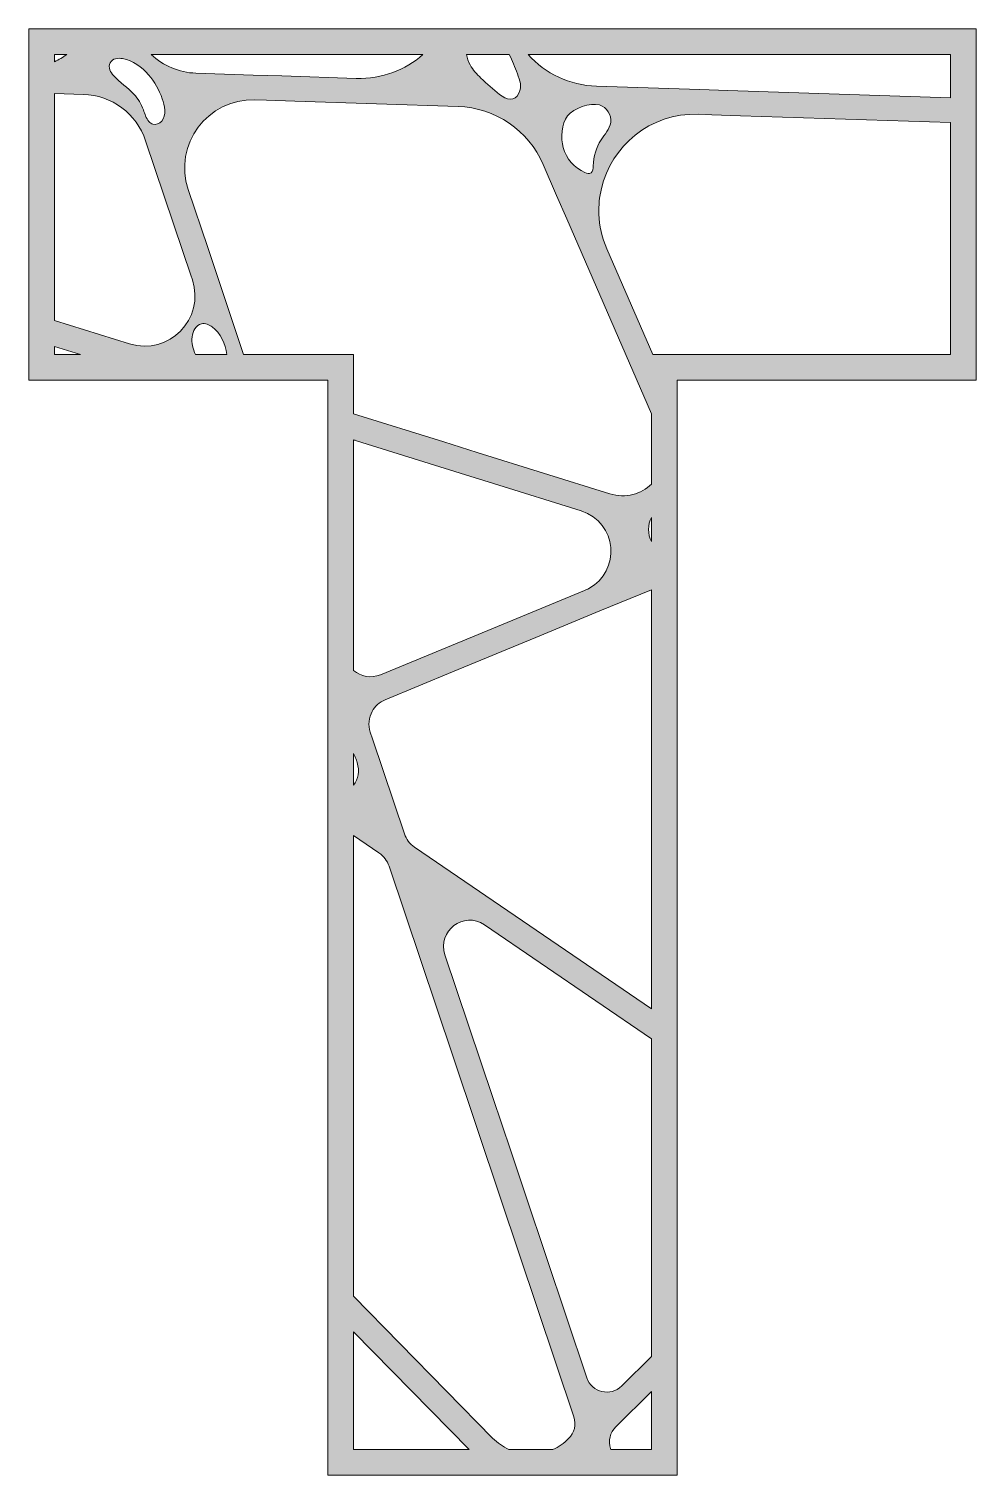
# Model space of a CAD drawing. Extents: x -1650 to 2650, y -4022 to 3022.
# Drawn here: x 2359.6 to 2650, y -1821.8 to -1378.2 of the extents above; entities that cross this region are included whole.
import ezdxf

# ---------------------------------------------------------------- set-up
doc = ezdxf.new("R2010")
doc.units = 0
doc.header["$MEASUREMENT"] = 0
doc.layers.add('Layer 1', color=7, linetype='Continuous')

msp = doc.modelspace()

# ---------------------------------------------------------------- hatches: boundary and pattern name
at = {"layer": 'Layer 1', "true_color": 0xfb2e00}
h = msp.add_hatch(color=20, dxfattribs=at)
h.dxf.hatch_style = 2
h.paths.add_polyline_path([(2359.59, -1378.25), (2359.59, -1485.94), (2451.25, -1485.94), (2451.25, -1821.75), (2558.33, -1821.75), (2558.33, -1485.94), (2650, -1485.94), (2650, -1378.25)])
edge = h.paths.add_edge_path()
edge.add_spline(control_points=[(2506.86, -1386.1), (2507.84, -1387.98), (2508.62, -1389.98), (2509.36, -1392), (2510.12, -1394.09), (2510.87, -1395.77), (2509.84, -1397.96), (2508.52, -1400.75), (2505.98, -1399.95), (2503.92, -1398.34), (2501.91, -1396.77), (2499.99, -1395.09), (2498.16, -1393.32), (2496.91, -1392.11), (2495.69, -1390.83), (2494.85, -1389.31), (2494.3, -1388.32), (2493.94, -1387.23), (2493.77, -1386.1), (2493.77, -1386.1), (2506.86, -1386.1), (2506.86, -1386.1)], knot_values=[0, 0, 0, 0, 1, 1, 1, 2, 2, 2, 3, 3, 3, 4, 4, 4, 5, 5, 5, 6, 6, 6, 7, 7, 7, 7], degree=3, periodic=1)
edge = h.paths.add_edge_path()
edge.add_spline(control_points=[(2480.35, -1386.1), (2475.02, -1390.82), (2467.93, -1393.67), (2459.92, -1393.41), (2459.92, -1393.41), (2437.11, -1392.67), (2437.11, -1392.67), (2437.11, -1392.67), (2428.38, -1392.39), (2428.38, -1392.39), (2428.38, -1392.39), (2410.79, -1391.82), (2410.79, -1391.82), (2405.57, -1391.64), (2400.74, -1389.54), (2397.11, -1386.1), (2397.11, -1386.1), (2480.35, -1386.1), (2480.35, -1386.1)], knot_values=[0, 0, 0, 0, 1, 1, 1, 2, 2, 2, 3, 3, 3, 4, 4, 4, 5, 5, 5, 6, 6, 6, 6], degree=3, periodic=1)
edge = h.paths.add_edge_path()
edge.add_spline(control_points=[(2384.46, -1388.66), (2384.79, -1388.01), (2385.44, -1387.57), (2386.14, -1387.38), (2386.84, -1387.2), (2387.59, -1387.23), (2388.3, -1387.34), (2391.45, -1387.86), (2394.15, -1389.92), (2396.27, -1392.31), (2398.23, -1394.5), (2399.48, -1396.92), (2400.47, -1399.67), (2401.22, -1401.72), (2401.83, -1404.72), (2400.29, -1406.54), (2399.64, -1407.31), (2398.55, -1407.75), (2397.59, -1407.45), (2397.11, -1407.31), (2396.7, -1407), (2396.36, -1406.63), (2395.47, -1405.65), (2395.16, -1404.3), (2394.7, -1403.06), (2394.04, -1401.3), (2393.05, -1399.66), (2391.78, -1398.27), (2389.9, -1396.2), (2387.45, -1394.7), (2385.6, -1392.61), (2385.11, -1392.06), (2384.66, -1391.47), (2384.41, -1390.79), (2384.16, -1390.1), (2384.13, -1389.31), (2384.46, -1388.66)], knot_values=[0, 0, 0, 0, 1, 1, 1, 2, 2, 2, 3, 3, 3, 4, 4, 4, 5, 5, 5, 6, 6, 6, 7, 7, 7, 8, 8, 8, 9, 9, 9, 10, 10, 10, 11, 11, 11, 12, 12, 12, 12], degree=3, periodic=1)
edge = h.paths.add_edge_path()
edge.add_spline(control_points=[(2367.44, -1386.1), (2367.44, -1386.1), (2371.17, -1386.1), (2371.17, -1386.1), (2370.02, -1386.95), (2368.77, -1387.69), (2367.44, -1388.29), (2367.44, -1388.29), (2367.44, -1386.1), (2367.44, -1386.1)], knot_values=[0, 0, 0, 0, 1, 1, 1, 2, 2, 2, 3, 3, 3, 3], degree=3, periodic=1)
h.paths.add_polyline_path([(2367.44, -1478.08), (2367.44, -1475.6), (2375.38, -1478.08)])
edge = h.paths.add_edge_path()
edge.add_spline(control_points=[(2390.46, -1474.82), (2390.46, -1474.82), (2367.44, -1467.63), (2367.44, -1467.63), (2367.44, -1467.63), (2367.44, -1398.02), (2367.44, -1398.02), (2367.44, -1398.02), (2376.27, -1398.31), (2376.27, -1398.31), (2384.99, -1398.6), (2392.61, -1404.26), (2395.37, -1412.52), (2395.37, -1412.52), (2406.76, -1446.47), (2406.76, -1446.47), (2406.76, -1446.47), (2409.21, -1453.79), (2409.21, -1453.79), (2409.21, -1453.79), (2409.69, -1455.19), (2409.69, -1455.19), (2413.69, -1467.13), (2402.48, -1478.57), (2390.46, -1474.82)], knot_values=[0, 0, 0, 0, 1, 1, 1, 2, 2, 2, 3, 3, 3, 4, 4, 4, 5, 5, 5, 6, 6, 6, 7, 7, 7, 8, 8, 8, 8], degree=3, periodic=1)
edge = h.paths.add_edge_path()
edge.add_spline(control_points=[(2410.66, -1478.08), (2409.84, -1476.4), (2409.41, -1474.54), (2409.62, -1472.68), (2409.81, -1470.95), (2410.78, -1469.08), (2412.49, -1468.69), (2413.65, -1468.43), (2414.86, -1468.93), (2415.81, -1469.64), (2418.34, -1471.5), (2419.77, -1474.88), (2420.24, -1478.08), (2420.24, -1478.08), (2410.66, -1478.08), (2410.66, -1478.08)], knot_values=[0, 0, 0, 0, 1, 1, 1, 2, 2, 2, 3, 3, 3, 4, 4, 4, 5, 5, 5, 5], degree=3, periodic=1)
h.paths.add_polyline_path([(2459.11, -1813.9), (2459.11, -1777.78), (2494.53, -1813.9)])
edge = h.paths.add_edge_path()
edge.add_spline(control_points=[(2525.08, -1810.57), (2523.64, -1812), (2521.99, -1813.12), (2520.24, -1813.9), (2520.24, -1813.9), (2506.77, -1813.9), (2506.77, -1813.9), (2504.95, -1813.08), (2503.25, -1811.92), (2501.76, -1810.41), (2501.76, -1810.41), (2459.11, -1766.91), (2459.11, -1766.91), (2459.11, -1766.91), (2459.11, -1625.62), (2459.11, -1625.62), (2459.11, -1625.62), (2466.92, -1630.94), (2466.92, -1630.94), (2468.37, -1631.93), (2469.45, -1633.36), (2470.01, -1635.02), (2470.01, -1635.02), (2489.53, -1693.22), (2489.53, -1693.22), (2489.53, -1693.22), (2504.27, -1737.15), (2504.27, -1737.15), (2504.27, -1737.15), (2526.66, -1803.91), (2526.66, -1803.91), (2527.45, -1806.25), (2526.83, -1808.84), (2525.08, -1810.57)], knot_values=[0, 0, 0, 0, 1, 1, 1, 2, 2, 2, 3, 3, 3, 4, 4, 4, 5, 5, 5, 6, 6, 6, 7, 7, 7, 8, 8, 8, 9, 9, 9, 10, 10, 10, 11, 11, 11, 11], degree=3, periodic=1)
edge = h.paths.add_edge_path()
edge.add_spline(control_points=[(2459.8, -1602.02), (2460.1, -1602.79), (2460.2, -1603.23), (2460.2, -1603.23), (2461.08, -1605.84), (2460.5, -1608.28), (2459.11, -1610.15), (2459.11, -1610.15), (2459.11, -1600.47), (2459.11, -1600.47), (2459.37, -1600.97), (2459.6, -1601.48), (2459.8, -1602.02)], knot_values=[0, 0, 0, 0, 1, 1, 1, 2, 2, 2, 3, 3, 3, 4, 4, 4, 4], degree=3, periodic=1)
edge = h.paths.add_edge_path()
edge.add_spline(control_points=[(2459.11, -1575), (2459.11, -1575), (2459.11, -1504.26), (2459.11, -1504.26), (2459.43, -1504.34), (2459.75, -1504.43), (2460.07, -1504.53), (2460.07, -1504.53), (2491.78, -1514.44), (2491.78, -1514.44), (2491.78, -1514.44), (2502.02, -1517.64), (2502.02, -1517.64), (2502.02, -1517.64), (2528.9, -1526.04), (2528.9, -1526.04), (2540.06, -1529.52), (2541.15, -1544.59), (2531.22, -1549.86), (2530.83, -1550.08), (2530.42, -1550.26), (2529.98, -1550.45), (2529.98, -1550.45), (2504.95, -1560.79), (2504.95, -1560.79), (2504.95, -1560.79), (2467.38, -1576.32), (2467.38, -1576.32), (2464.49, -1577.52), (2461.32, -1576.9), (2459.11, -1575)], knot_values=[0, 0, 0, 0, 1, 1, 1, 2, 2, 2, 3, 3, 3, 4, 4, 4, 5, 5, 5, 6, 6, 6, 7, 7, 7, 8, 8, 8, 9, 9, 9, 10, 10, 10, 10], degree=3, periodic=1)
edge = h.paths.add_edge_path()
edge.add_spline(control_points=[(2550.47, -1813.9), (2550.47, -1813.9), (2538.03, -1813.9), (2538.03, -1813.9), (2538.03, -1813.9), (2537.94, -1813.63), (2537.94, -1813.63), (2537.16, -1811.29), (2537.77, -1808.7), (2539.53, -1806.97), (2539.53, -1806.97), (2550.47, -1796.11), (2550.47, -1796.11), (2550.47, -1796.11), (2550.47, -1813.9), (2550.47, -1813.9)], knot_values=[0, 0, 0, 0, 1, 1, 1, 2, 2, 2, 3, 3, 3, 4, 4, 4, 5, 5, 5, 5], degree=3, periodic=1)
edge = h.paths.add_edge_path()
edge.add_spline(control_points=[(2550.47, -1785.39), (2550.47, -1785.39), (2541.36, -1794.43), (2541.36, -1794.43), (2537.95, -1797.81), (2532.18, -1796.44), (2530.65, -1791.88), (2530.65, -1791.88), (2511.96, -1736.16), (2511.96, -1736.16), (2511.96, -1736.16), (2507.92, -1724.13), (2507.92, -1724.13), (2507.92, -1724.13), (2507.33, -1722.36), (2507.33, -1722.36), (2507.33, -1722.36), (2501.83, -1705.99), (2501.83, -1705.99), (2501.83, -1705.99), (2487.14, -1662.18), (2487.14, -1662.18), (2484.7, -1654.9), (2492.92, -1648.67), (2499.27, -1653), (2499.27, -1653), (2550.47, -1687.93), (2550.47, -1687.93), (2550.47, -1687.93), (2550.47, -1785.39), (2550.47, -1785.39)], knot_values=[0, 0, 0, 0, 1, 1, 1, 2, 2, 2, 3, 3, 3, 4, 4, 4, 5, 5, 5, 6, 6, 6, 7, 7, 7, 8, 8, 8, 9, 9, 9, 10, 10, 10, 10], degree=3, periodic=1)
edge = h.paths.add_edge_path()
edge.add_spline(control_points=[(2550.47, -1678.72), (2550.47, -1678.72), (2477.78, -1629.14), (2477.78, -1629.14), (2476.33, -1628.15), (2475.25, -1626.72), (2474.7, -1625.06), (2474.7, -1625.06), (2464.93, -1595.96), (2464.93, -1595.96), (2464.93, -1595.96), (2464.26, -1593.95), (2464.26, -1593.95), (2463.52, -1591.75), (2463.79, -1589.43), (2464.83, -1587.53), (2465.69, -1585.98), (2467.05, -1584.7), (2468.8, -1583.98), (2468.8, -1583.98), (2489.48, -1575.43), (2489.48, -1575.43), (2489.48, -1575.43), (2515.04, -1564.86), (2515.04, -1564.86), (2515.04, -1564.86), (2534.67, -1556.75), (2534.67, -1556.75), (2534.67, -1556.75), (2550.47, -1550.22), (2550.47, -1550.22), (2550.47, -1550.22), (2550.47, -1678.72), (2550.47, -1678.72)], knot_values=[0, 0, 0, 0, 1, 1, 1, 2, 2, 2, 3, 3, 3, 4, 4, 4, 5, 5, 5, 6, 6, 6, 7, 7, 7, 8, 8, 8, 9, 9, 9, 10, 10, 10, 11, 11, 11, 11], degree=3, periodic=1)
edge = h.paths.add_edge_path()
edge.add_spline(control_points=[(2550.47, -1535.49), (2549.27, -1533.2), (2549.25, -1530.3), (2550.47, -1528.04), (2550.47, -1528.04), (2550.47, -1535.49), (2550.47, -1535.49)], knot_values=[0, 0, 0, 0, 1, 1, 1, 2, 2, 2, 2], degree=3, periodic=1)
edge = h.paths.add_edge_path()
edge.add_spline(control_points=[(2550.47, -1517.87), (2547.28, -1520.89), (2542.6, -1522.34), (2537.7, -1520.81), (2537.7, -1520.81), (2497.07, -1508.12), (2497.07, -1508.12), (2497.07, -1508.12), (2486.84, -1504.92), (2486.84, -1504.92), (2486.84, -1504.92), (2459.11, -1496.26), (2459.11, -1496.26), (2459.11, -1496.26), (2459.11, -1478.08), (2459.11, -1478.08), (2459.11, -1478.08), (2425.39, -1478.08), (2425.39, -1478.08), (2425.39, -1478.08), (2416.86, -1452.65), (2416.86, -1452.65), (2416.86, -1452.65), (2414.41, -1445.33), (2414.41, -1445.33), (2414.41, -1445.33), (2408.43, -1427.51), (2408.43, -1427.51), (2403.8, -1413.72), (2414.34, -1399.55), (2428.88, -1400.02), (2428.88, -1400.02), (2432.41, -1400.14), (2432.41, -1400.14), (2432.41, -1400.14), (2441.14, -1400.42), (2441.14, -1400.42), (2441.14, -1400.42), (2491.17, -1402.04), (2491.17, -1402.04), (2502.57, -1402.41), (2512.73, -1409.32), (2517.27, -1419.78), (2517.27, -1419.78), (2521.4, -1429.29), (2521.4, -1429.29), (2521.4, -1429.29), (2524.54, -1436.52), (2524.54, -1436.52), (2524.54, -1436.52), (2550.47, -1496.26), (2550.47, -1496.26), (2550.47, -1496.26), (2550.47, -1517.87), (2550.47, -1517.87)], knot_values=[0, 0, 0, 0, 1, 1, 1, 2, 2, 2, 3, 3, 3, 4, 4, 4, 5, 5, 5, 6, 6, 6, 7, 7, 7, 8, 8, 8, 9, 9, 9, 10, 10, 10, 11, 11, 11, 12, 12, 12, 13, 13, 13, 14, 14, 14, 15, 15, 15, 16, 16, 16, 17, 17, 17, 18, 18, 18, 18], degree=3, periodic=1)
edge = h.paths.add_edge_path()
edge.add_spline(control_points=[(2524.74, -1404.9), (2526.62, -1402.55), (2531.67, -1400.78), (2534.49, -1401.57), (2536.75, -1402.21), (2538.33, -1404.66), (2537.97, -1406.97), (2537.66, -1409), (2536.14, -1410.58), (2535.02, -1412.3), (2533.49, -1414.64), (2532.66, -1417.42), (2532.63, -1420.22), (2532.62, -1421.01), (2532.61, -1421.97), (2531.93, -1422.38), (2531.38, -1422.73), (2530.67, -1422.53), (2530.07, -1422.27), (2526.85, -1420.9), (2524.33, -1418), (2523.39, -1414.63), (2522.61, -1411.82), (2522.8, -1407.31), (2524.74, -1404.9)], knot_values=[0, 0, 0, 0, 1, 1, 1, 2, 2, 2, 3, 3, 3, 4, 4, 4, 5, 5, 5, 6, 6, 6, 7, 7, 7, 8, 8, 8, 8], degree=3, periodic=1)
edge = h.paths.add_edge_path()
edge.add_spline(control_points=[(2642.14, -1478.08), (2642.14, -1478.08), (2550.87, -1478.08), (2550.87, -1478.08), (2550.87, -1478.08), (2536.8, -1445.66), (2536.8, -1445.66), (2535.28, -1442.14), (2534.49, -1438.55), (2534.35, -1435.04), (2534.25, -1432.38), (2534.51, -1429.75), (2535.11, -1427.23), (2538.16, -1414.27), (2549.92, -1403.95), (2564.82, -1404.43), (2564.82, -1404.43), (2569.01, -1404.57), (2569.01, -1404.57), (2569.01, -1404.57), (2577.78, -1404.85), (2577.78, -1404.85), (2577.78, -1404.85), (2642.14, -1406.94), (2642.14, -1406.94), (2642.14, -1406.94), (2642.14, -1478.08), (2642.14, -1478.08)], knot_values=[0, 0, 0, 0, 1, 1, 1, 2, 2, 2, 3, 3, 3, 4, 4, 4, 5, 5, 5, 6, 6, 6, 7, 7, 7, 8, 8, 8, 9, 9, 9, 9], degree=3, periodic=1)
edge = h.paths.add_edge_path()
edge.add_spline(control_points=[(2642.14, -1399.33), (2642.14, -1399.33), (2573.87, -1397.11), (2573.87, -1397.11), (2573.87, -1397.11), (2565.28, -1396.84), (2565.28, -1396.84), (2565.28, -1396.84), (2533.57, -1395.81), (2533.57, -1395.81), (2525.44, -1395.54), (2517.92, -1391.94), (2512.65, -1386.1), (2512.65, -1386.1), (2642.14, -1386.1), (2642.14, -1386.1), (2642.14, -1386.1), (2642.14, -1399.33), (2642.14, -1399.33)], knot_values=[0, 0, 0, 0, 1, 1, 1, 2, 2, 2, 3, 3, 3, 4, 4, 4, 5, 5, 5, 6, 6, 6, 6], degree=3, periodic=1)

# ---------------------------------------------------------------- linework, layer by layer
at = {"layer": 'Layer 1', "lineweight": 0}
for points in [[(2359.59, -1378.25), (2359.59, -1485.94), (2451.25, -1485.94), (2451.25, -1821.75), (2558.33, -1821.75), (2558.33, -1485.94), (2650, -1485.94), (2650, -1378.25), (2359.59, -1378.25)], [(2367.44, -1478.08), (2367.44, -1475.6), (2375.38, -1478.08), (2367.44, -1478.08)], [(2459.11, -1813.9), (2459.11, -1777.78), (2494.53, -1813.9), (2459.11, -1813.9)]]:
    msp.add_lwpolyline(points, dxfattribs=at)
for points, knots in [([(2367.44, -1386.1), (2367.44, -1386.1), (2371.17, -1386.1), (2371.17, -1386.1), (2370.02, -1386.95), (2368.77, -1387.69), (2367.44, -1388.29), (2367.44, -1388.29), (2367.44, -1386.1), (2367.44, -1386.1)], [0, 0, 0, 0, 1, 1, 1, 2, 2, 2, 3, 3, 3, 3]), ([(2384.46, -1388.66), (2384.79, -1388.01), (2385.44, -1387.57), (2386.14, -1387.38), (2386.84, -1387.2), (2387.59, -1387.23), (2388.3, -1387.34), (2391.45, -1387.86), (2394.15, -1389.92), (2396.27, -1392.31), (2398.23, -1394.5), (2399.48, -1396.92), (2400.47, -1399.67), (2401.22, -1401.72), (2401.83, -1404.72), (2400.29, -1406.54), (2399.64, -1407.31), (2398.55, -1407.75), (2397.59, -1407.45), (2397.11, -1407.31), (2396.7, -1407), (2396.36, -1406.63), (2395.47, -1405.65), (2395.16, -1404.3), (2394.7, -1403.06), (2394.04, -1401.3), (2393.05, -1399.66), (2391.78, -1398.27), (2389.9, -1396.2), (2387.45, -1394.7), (2385.6, -1392.61), (2385.11, -1392.06), (2384.66, -1391.47), (2384.41, -1390.79), (2384.16, -1390.1), (2384.13, -1389.31), (2384.46, -1388.66)], [0, 0, 0, 0, 1, 1, 1, 2, 2, 2, 3, 3, 3, 4, 4, 4, 5, 5, 5, 6, 6, 6, 7, 7, 7, 8, 8, 8, 9, 9, 9, 10, 10, 10, 11, 11, 11, 12, 12, 12, 12]), ([(2480.35, -1386.1), (2475.02, -1390.82), (2467.93, -1393.67), (2459.92, -1393.41), (2459.92, -1393.41), (2437.11, -1392.67), (2437.11, -1392.67), (2437.11, -1392.67), (2428.38, -1392.39), (2428.38, -1392.39), (2428.38, -1392.39), (2410.79, -1391.82), (2410.79, -1391.82), (2405.57, -1391.64), (2400.74, -1389.54), (2397.11, -1386.1), (2397.11, -1386.1), (2480.35, -1386.1), (2480.35, -1386.1)], [0, 0, 0, 0, 1, 1, 1, 2, 2, 2, 3, 3, 3, 4, 4, 4, 5, 5, 5, 6, 6, 6, 6]), ([(2506.86, -1386.1), (2507.84, -1387.98), (2508.62, -1389.98), (2509.36, -1392), (2510.12, -1394.09), (2510.87, -1395.77), (2509.84, -1397.96), (2508.52, -1400.75), (2505.98, -1399.95), (2503.92, -1398.34), (2501.91, -1396.77), (2499.99, -1395.09), (2498.16, -1393.32), (2496.91, -1392.11), (2495.69, -1390.83), (2494.85, -1389.31), (2494.3, -1388.32), (2493.94, -1387.23), (2493.77, -1386.1), (2493.77, -1386.1), (2506.86, -1386.1), (2506.86, -1386.1)], [0, 0, 0, 0, 1, 1, 1, 2, 2, 2, 3, 3, 3, 4, 4, 4, 5, 5, 5, 6, 6, 6, 7, 7, 7, 7]), ([(2642.14, -1399.33), (2642.14, -1399.33), (2573.87, -1397.11), (2573.87, -1397.11), (2573.87, -1397.11), (2565.28, -1396.84), (2565.28, -1396.84), (2565.28, -1396.84), (2533.57, -1395.81), (2533.57, -1395.81), (2525.44, -1395.54), (2517.92, -1391.94), (2512.65, -1386.1), (2512.65, -1386.1), (2642.14, -1386.1), (2642.14, -1386.1), (2642.14, -1386.1), (2642.14, -1399.33), (2642.14, -1399.33)], [0, 0, 0, 0, 1, 1, 1, 2, 2, 2, 3, 3, 3, 4, 4, 4, 5, 5, 5, 6, 6, 6, 6]), ([(2390.46, -1474.82), (2390.46, -1474.82), (2367.44, -1467.63), (2367.44, -1467.63), (2367.44, -1467.63), (2367.44, -1398.02), (2367.44, -1398.02), (2367.44, -1398.02), (2376.27, -1398.31), (2376.27, -1398.31), (2384.99, -1398.6), (2392.61, -1404.26), (2395.37, -1412.52), (2395.37, -1412.52), (2406.76, -1446.47), (2406.76, -1446.47), (2406.76, -1446.47), (2409.21, -1453.79), (2409.21, -1453.79), (2409.21, -1453.79), (2409.69, -1455.19), (2409.69, -1455.19), (2413.69, -1467.13), (2402.48, -1478.57), (2390.46, -1474.82)], [0, 0, 0, 0, 1, 1, 1, 2, 2, 2, 3, 3, 3, 4, 4, 4, 5, 5, 5, 6, 6, 6, 7, 7, 7, 8, 8, 8, 8]), ([(2550.47, -1517.87), (2547.28, -1520.89), (2542.6, -1522.34), (2537.7, -1520.81), (2537.7, -1520.81), (2497.07, -1508.12), (2497.07, -1508.12), (2497.07, -1508.12), (2486.84, -1504.92), (2486.84, -1504.92), (2486.84, -1504.92), (2459.11, -1496.26), (2459.11, -1496.26), (2459.11, -1496.26), (2459.11, -1478.08), (2459.11, -1478.08), (2459.11, -1478.08), (2425.39, -1478.08), (2425.39, -1478.08), (2425.39, -1478.08), (2416.86, -1452.65), (2416.86, -1452.65), (2416.86, -1452.65), (2414.41, -1445.33), (2414.41, -1445.33), (2414.41, -1445.33), (2408.43, -1427.51), (2408.43, -1427.51), (2403.8, -1413.72), (2414.34, -1399.55), (2428.88, -1400.02), (2428.88, -1400.02), (2432.41, -1400.14), (2432.41, -1400.14), (2432.41, -1400.14), (2441.14, -1400.42), (2441.14, -1400.42), (2441.14, -1400.42), (2491.17, -1402.04), (2491.17, -1402.04), (2502.57, -1402.41), (2512.73, -1409.32), (2517.27, -1419.78), (2517.27, -1419.78), (2521.4, -1429.29), (2521.4, -1429.29), (2521.4, -1429.29), (2524.54, -1436.52), (2524.54, -1436.52), (2524.54, -1436.52), (2550.47, -1496.26), (2550.47, -1496.26), (2550.47, -1496.26), (2550.47, -1517.87), (2550.47, -1517.87)], [0, 0, 0, 0, 1, 1, 1, 2, 2, 2, 3, 3, 3, 4, 4, 4, 5, 5, 5, 6, 6, 6, 7, 7, 7, 8, 8, 8, 9, 9, 9, 10, 10, 10, 11, 11, 11, 12, 12, 12, 13, 13, 13, 14, 14, 14, 15, 15, 15, 16, 16, 16, 17, 17, 17, 18, 18, 18, 18]), ([(2524.74, -1404.9), (2526.62, -1402.55), (2531.67, -1400.78), (2534.49, -1401.57), (2536.75, -1402.21), (2538.33, -1404.66), (2537.97, -1406.97), (2537.66, -1409), (2536.14, -1410.58), (2535.02, -1412.3), (2533.49, -1414.64), (2532.66, -1417.42), (2532.63, -1420.22), (2532.62, -1421.01), (2532.61, -1421.97), (2531.93, -1422.38), (2531.38, -1422.73), (2530.67, -1422.53), (2530.07, -1422.27), (2526.85, -1420.9), (2524.33, -1418), (2523.39, -1414.63), (2522.61, -1411.82), (2522.8, -1407.31), (2524.74, -1404.9)], [0, 0, 0, 0, 1, 1, 1, 2, 2, 2, 3, 3, 3, 4, 4, 4, 5, 5, 5, 6, 6, 6, 7, 7, 7, 8, 8, 8, 8]), ([(2642.14, -1478.08), (2642.14, -1478.08), (2550.87, -1478.08), (2550.87, -1478.08), (2550.87, -1478.08), (2536.8, -1445.66), (2536.8, -1445.66), (2535.28, -1442.14), (2534.49, -1438.55), (2534.35, -1435.04), (2534.25, -1432.38), (2534.51, -1429.75), (2535.11, -1427.23), (2538.16, -1414.27), (2549.92, -1403.95), (2564.82, -1404.43), (2564.82, -1404.43), (2569.01, -1404.57), (2569.01, -1404.57), (2569.01, -1404.57), (2577.78, -1404.85), (2577.78, -1404.85), (2577.78, -1404.85), (2642.14, -1406.94), (2642.14, -1406.94), (2642.14, -1406.94), (2642.14, -1478.08), (2642.14, -1478.08)], [0, 0, 0, 0, 1, 1, 1, 2, 2, 2, 3, 3, 3, 4, 4, 4, 5, 5, 5, 6, 6, 6, 7, 7, 7, 8, 8, 8, 9, 9, 9, 9]), ([(2410.66, -1478.08), (2409.84, -1476.4), (2409.41, -1474.54), (2409.62, -1472.68), (2409.81, -1470.95), (2410.78, -1469.08), (2412.49, -1468.69), (2413.65, -1468.43), (2414.86, -1468.93), (2415.81, -1469.64), (2418.34, -1471.5), (2419.77, -1474.88), (2420.24, -1478.08), (2420.24, -1478.08), (2410.66, -1478.08), (2410.66, -1478.08)], [0, 0, 0, 0, 1, 1, 1, 2, 2, 2, 3, 3, 3, 4, 4, 4, 5, 5, 5, 5]), ([(2459.11, -1575), (2459.11, -1575), (2459.11, -1504.26), (2459.11, -1504.26), (2459.43, -1504.34), (2459.75, -1504.43), (2460.07, -1504.53), (2460.07, -1504.53), (2491.78, -1514.44), (2491.78, -1514.44), (2491.78, -1514.44), (2502.02, -1517.64), (2502.02, -1517.64), (2502.02, -1517.64), (2528.9, -1526.04), (2528.9, -1526.04), (2540.06, -1529.52), (2541.15, -1544.59), (2531.22, -1549.86), (2530.83, -1550.08), (2530.42, -1550.26), (2529.98, -1550.45), (2529.98, -1550.45), (2504.95, -1560.79), (2504.95, -1560.79), (2504.95, -1560.79), (2467.38, -1576.32), (2467.38, -1576.32), (2464.49, -1577.52), (2461.32, -1576.9), (2459.11, -1575)], [0, 0, 0, 0, 1, 1, 1, 2, 2, 2, 3, 3, 3, 4, 4, 4, 5, 5, 5, 6, 6, 6, 7, 7, 7, 8, 8, 8, 9, 9, 9, 10, 10, 10, 10]), ([(2550.47, -1535.49), (2549.27, -1533.2), (2549.25, -1530.3), (2550.47, -1528.04), (2550.47, -1528.04), (2550.47, -1535.49), (2550.47, -1535.49)], [0, 0, 0, 0, 1, 1, 1, 2, 2, 2, 2]), ([(2550.47, -1678.72), (2550.47, -1678.72), (2477.78, -1629.14), (2477.78, -1629.14), (2476.33, -1628.15), (2475.25, -1626.72), (2474.7, -1625.06), (2474.7, -1625.06), (2464.93, -1595.96), (2464.93, -1595.96), (2464.93, -1595.96), (2464.26, -1593.95), (2464.26, -1593.95), (2463.52, -1591.75), (2463.79, -1589.43), (2464.83, -1587.53), (2465.69, -1585.98), (2467.05, -1584.7), (2468.8, -1583.98), (2468.8, -1583.98), (2489.48, -1575.43), (2489.48, -1575.43), (2489.48, -1575.43), (2515.04, -1564.86), (2515.04, -1564.86), (2515.04, -1564.86), (2534.67, -1556.75), (2534.67, -1556.75), (2534.67, -1556.75), (2550.47, -1550.22), (2550.47, -1550.22), (2550.47, -1550.22), (2550.47, -1678.72), (2550.47, -1678.72)], [0, 0, 0, 0, 1, 1, 1, 2, 2, 2, 3, 3, 3, 4, 4, 4, 5, 5, 5, 6, 6, 6, 7, 7, 7, 8, 8, 8, 9, 9, 9, 10, 10, 10, 11, 11, 11, 11]), ([(2459.8, -1602.02), (2460.1, -1602.79), (2460.2, -1603.23), (2460.2, -1603.23), (2461.08, -1605.84), (2460.5, -1608.28), (2459.11, -1610.15), (2459.11, -1610.15), (2459.11, -1600.47), (2459.11, -1600.47), (2459.37, -1600.97), (2459.6, -1601.48), (2459.8, -1602.02)], [0, 0, 0, 0, 1, 1, 1, 2, 2, 2, 3, 3, 3, 4, 4, 4, 4]), ([(2525.08, -1810.57), (2523.64, -1812), (2521.99, -1813.12), (2520.24, -1813.9), (2520.24, -1813.9), (2506.77, -1813.9), (2506.77, -1813.9), (2504.95, -1813.08), (2503.25, -1811.92), (2501.76, -1810.41), (2501.76, -1810.41), (2459.11, -1766.91), (2459.11, -1766.91), (2459.11, -1766.91), (2459.11, -1625.62), (2459.11, -1625.62), (2459.11, -1625.62), (2466.92, -1630.94), (2466.92, -1630.94), (2468.37, -1631.93), (2469.45, -1633.36), (2470.01, -1635.02), (2470.01, -1635.02), (2489.53, -1693.22), (2489.53, -1693.22), (2489.53, -1693.22), (2504.27, -1737.15), (2504.27, -1737.15), (2504.27, -1737.15), (2526.66, -1803.91), (2526.66, -1803.91), (2527.45, -1806.25), (2526.83, -1808.84), (2525.08, -1810.57)], [0, 0, 0, 0, 1, 1, 1, 2, 2, 2, 3, 3, 3, 4, 4, 4, 5, 5, 5, 6, 6, 6, 7, 7, 7, 8, 8, 8, 9, 9, 9, 10, 10, 10, 11, 11, 11, 11]), ([(2550.47, -1785.39), (2550.47, -1785.39), (2541.36, -1794.43), (2541.36, -1794.43), (2537.95, -1797.81), (2532.18, -1796.44), (2530.65, -1791.88), (2530.65, -1791.88), (2511.96, -1736.16), (2511.96, -1736.16), (2511.96, -1736.16), (2507.92, -1724.13), (2507.92, -1724.13), (2507.92, -1724.13), (2507.33, -1722.36), (2507.33, -1722.36), (2507.33, -1722.36), (2501.83, -1705.99), (2501.83, -1705.99), (2501.83, -1705.99), (2487.14, -1662.18), (2487.14, -1662.18), (2484.7, -1654.9), (2492.92, -1648.67), (2499.27, -1653), (2499.27, -1653), (2550.47, -1687.93), (2550.47, -1687.93), (2550.47, -1687.93), (2550.47, -1785.39), (2550.47, -1785.39)], [0, 0, 0, 0, 1, 1, 1, 2, 2, 2, 3, 3, 3, 4, 4, 4, 5, 5, 5, 6, 6, 6, 7, 7, 7, 8, 8, 8, 9, 9, 9, 10, 10, 10, 10]), ([(2550.47, -1813.9), (2550.47, -1813.9), (2538.03, -1813.9), (2538.03, -1813.9), (2538.03, -1813.9), (2537.94, -1813.63), (2537.94, -1813.63), (2537.16, -1811.29), (2537.77, -1808.7), (2539.53, -1806.97), (2539.53, -1806.97), (2550.47, -1796.11), (2550.47, -1796.11), (2550.47, -1796.11), (2550.47, -1813.9), (2550.47, -1813.9)], [0, 0, 0, 0, 1, 1, 1, 2, 2, 2, 3, 3, 3, 4, 4, 4, 5, 5, 5, 5])]:
    msp.add_open_spline(points, degree=3, knots=knots, dxfattribs=at)

doc.saveas('drawing.dxf')
